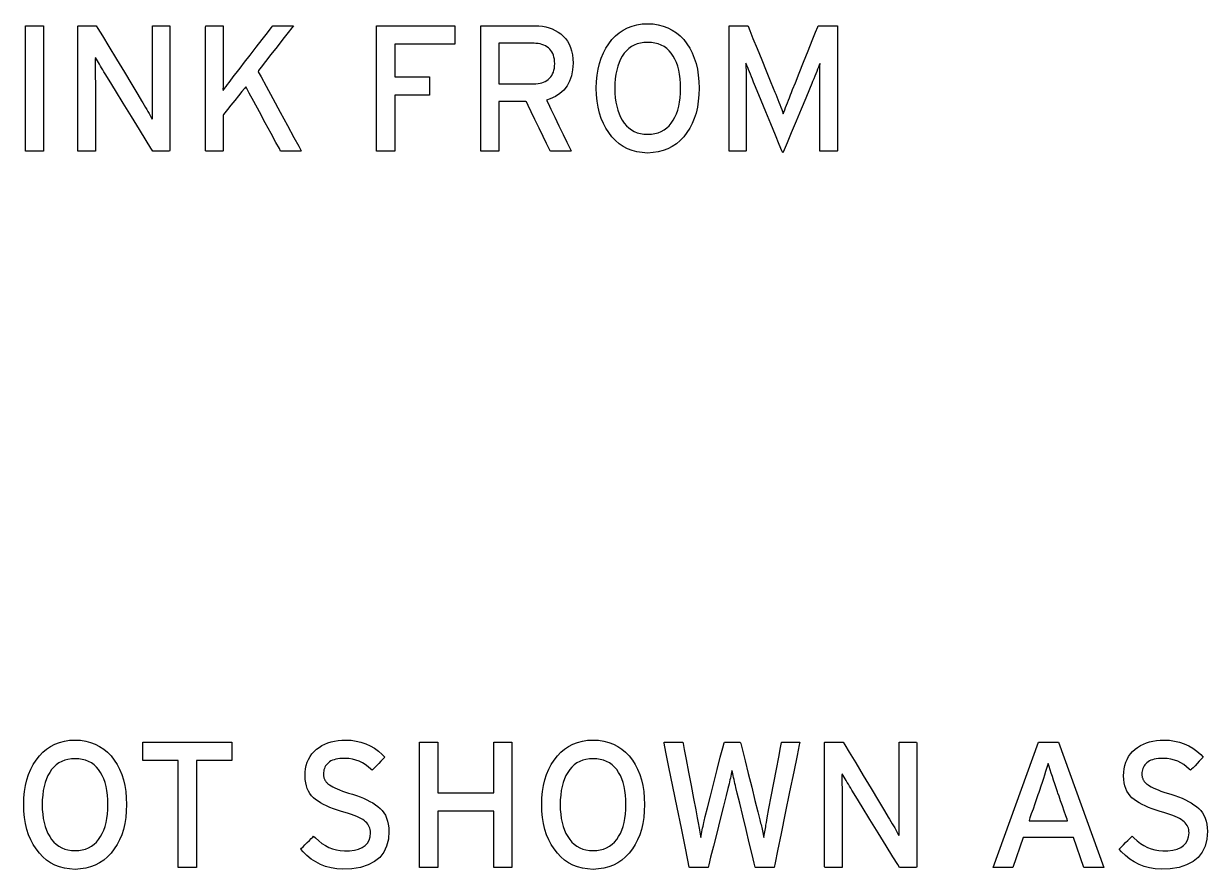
# Model space of a CAD drawing. Extents: x 1 to 47.7, y 0.2 to 33.5.
# Drawn here: x 13.111 to 15.589, y 18.699 to 20.469 of the extents above; entities that cross this region are included whole.
import ezdxf

# ---------------------------------------------------------------- set-up
doc = ezdxf.new("R2010")
doc.units = 0
doc.header["$MEASUREMENT"] = 0
doc.layers.add('6_0____DWG', color=7, linetype='CONTINUOUS')

msp = doc.modelspace()

# ---------------------------------------------------------------- linework, layer by layer
at = {"layer": '6_0____DWG'}
for points in [[(13.1141, 20.2027), (13.1141, 20.4651), (13.1522, 20.4651), (13.1522, 20.2027), (13.1141, 20.2027)], [(13.8877, 20.4267), (13.8877, 20.3578), (13.9607, 20.3578), (13.9607, 20.3194), (13.8877, 20.3194), (13.8877, 20.2027), (13.8497, 20.2027), (13.8497, 20.4651), (14.0134, 20.4651), (14.0134, 20.4267), (13.8877, 20.4267)], [(13.4722, 18.9267), (13.4722, 18.7027), (13.4341, 18.7027), (13.4341, 18.9267), (13.36, 18.9267), (13.36, 18.9651), (13.5464, 18.9651), (13.5464, 18.9267), (13.4722, 18.9267)], [(14.0948, 18.7027), (14.0948, 18.8205), (13.9778, 18.8205), (13.9778, 18.7027), (13.9397, 18.7027), (13.9397, 18.9651), (13.9778, 18.9651), (13.9778, 18.8589), (14.0948, 18.8589), (14.0948, 18.9651), (14.1329, 18.9651), (14.1329, 18.7027), (14.0948, 18.7027)], [(15.3305, 18.7027), (15.3086, 18.765), (15.2035, 18.765), (15.1817, 18.7027), (15.1408, 18.7027), (15.2353, 18.9651), (15.2771, 18.9651), (15.3727, 18.7027), (15.3305, 18.7027)]]:
    msp.add_lwpolyline(points, dxfattribs=at)
for points in [[(13.3807, 20.2027), (13.377, 20.2087), (13.3671, 20.2248), (13.3529, 20.2478), (13.3362, 20.2749), (13.3189, 20.3031), (13.3027, 20.3294), (13.2896, 20.3507), (13.2813, 20.3642), (13.2787, 20.3685), (13.2762, 20.3726), (13.2738, 20.3766), (13.2715, 20.3805), (13.2693, 20.3843), (13.2671, 20.3879), (13.2651, 20.3915), (13.2631, 20.3949), (13.2612, 20.3982), (13.2604, 20.396), (13.2604, 20.3897), (13.2604, 20.3832), (13.2604, 20.3765), (13.2605, 20.3696), (13.2605, 20.3625), (13.2606, 20.3551), (13.2607, 20.3476), (13.2607, 20.3399), (13.2607, 20.3351), (13.2607, 20.3229), (13.2607, 20.3045), (13.2607, 20.2824), (13.2607, 20.2591), (13.2607, 20.237), (13.2607, 20.2186), (13.2607, 20.2064), (13.2607, 20.2027), (13.259, 20.2027), (13.2551, 20.2027), (13.2498, 20.2027), (13.2436, 20.2027), (13.2373, 20.2027), (13.2315, 20.2027), (13.227, 20.2027), (13.2243, 20.2027), (13.2238, 20.2046), (13.2238, 20.2216), (13.2238, 20.2525), (13.2238, 20.2926), (13.2238, 20.3372), (13.2238, 20.3814), (13.2238, 20.4204), (13.2238, 20.4497), (13.2238, 20.4643), (13.2245, 20.4651), (13.2277, 20.4651), (13.2327, 20.4651), (13.2389, 20.4651), (13.2456, 20.4651), (13.252, 20.4651), (13.2574, 20.4651), (13.2612, 20.4651), (13.2626, 20.4651), (13.2661, 20.4593), (13.2755, 20.4437), (13.2891, 20.4213), (13.305, 20.3949), (13.3215, 20.3675), (13.337, 20.3419), (13.3495, 20.3211), (13.3574, 20.308), (13.3601, 20.3036), (13.3629, 20.2987), (13.3656, 20.294), (13.3682, 20.2894), (13.3707, 20.2851), (13.3731, 20.2809), (13.3754, 20.2769), (13.3775, 20.273), (13.3795, 20.2693), (13.3803, 20.2714), (13.3802, 20.2779), (13.3802, 20.2846), (13.3801, 20.2915), (13.3801, 20.2985), (13.38, 20.3058), (13.38, 20.3132), (13.38, 20.3208), (13.38, 20.3286), (13.38, 20.3334), (13.38, 20.3455), (13.38, 20.3638), (13.38, 20.3858), (13.38, 20.409), (13.38, 20.431), (13.38, 20.4493), (13.38, 20.4615), (13.38, 20.4651), (13.3817, 20.4651), (13.3856, 20.4651), (13.3909, 20.4651), (13.3971, 20.4651), (13.4034, 20.4651), (13.4092, 20.4651), (13.4138, 20.4651), (13.4165, 20.4651), (13.4169, 20.4633), (13.4169, 20.4463), (13.4169, 20.4154), (13.4169, 20.3752), (13.4169, 20.3307), (13.4169, 20.2865), (13.4169, 20.2474), (13.4169, 20.2182), (13.4169, 20.2036), (13.4162, 20.2027), (13.4133, 20.2027), (13.4086, 20.2027), (13.4028, 20.2027), (13.3966, 20.2027), (13.3906, 20.2027), (13.3855, 20.2027), (13.382, 20.2027)], [(13.6487, 20.2027), (13.646, 20.2077), (13.6389, 20.2207), (13.6287, 20.2396), (13.6166, 20.2617), (13.6041, 20.2848), (13.5925, 20.3062), (13.583, 20.3237), (13.577, 20.3347), (13.5755, 20.3371), (13.5728, 20.3338), (13.5676, 20.3272), (13.5605, 20.3185), (13.5526, 20.3086), (13.5446, 20.2986), (13.5374, 20.2896), (13.5318, 20.2827), (13.5287, 20.2789), (13.5284, 20.2776), (13.5284, 20.272), (13.5284, 20.2626), (13.5284, 20.2508), (13.5284, 20.2378), (13.5284, 20.2252), (13.5284, 20.2142), (13.5284, 20.2063), (13.5284, 20.2028), (13.5274, 20.2027), (13.5241, 20.2027), (13.5191, 20.2027), (13.5131, 20.2027), (13.5068, 20.2027), (13.5008, 20.2027), (13.4958, 20.2027), (13.4925, 20.2027), (13.4915, 20.203), (13.4915, 20.2151), (13.4915, 20.2425), (13.4915, 20.2805), (13.4915, 20.3243), (13.4915, 20.369), (13.4915, 20.4101), (13.4915, 20.4426), (13.4915, 20.4619), (13.4918, 20.4651), (13.4941, 20.4651), (13.4985, 20.4651), (13.5042, 20.4651), (13.5104, 20.4651), (13.5166, 20.4651), (13.5222, 20.4651), (13.5263, 20.4651), (13.5283, 20.4651), (13.5284, 20.4634), (13.5284, 20.4561), (13.5284, 20.4444), (13.5284, 20.43), (13.5284, 20.4146), (13.5284, 20.3998), (13.5284, 20.3872), (13.5284, 20.3785), (13.5284, 20.3752), (13.5284, 20.3696), (13.5284, 20.3641), (13.5284, 20.3586), (13.5283, 20.3533), (13.5282, 20.3479), (13.5281, 20.3427), (13.528, 20.3374), (13.5278, 20.3323), (13.5285, 20.3297), (13.5313, 20.3336), (13.5343, 20.3377), (13.5374, 20.342), (13.5407, 20.3464), (13.5441, 20.351), (13.5477, 20.3558), (13.5515, 20.3607), (13.5554, 20.3658), (13.5581, 20.3692), (13.5636, 20.3764), (13.5729, 20.3884), (13.5847, 20.4036), (13.5975, 20.4202), (13.6101, 20.4364), (13.621, 20.4504), (13.6288, 20.4606), (13.6323, 20.4651), (13.6336, 20.4651), (13.6374, 20.4651), (13.6433, 20.4651), (13.6503, 20.4651), (13.6577, 20.4651), (13.6648, 20.4651), (13.6706, 20.4651), (13.6745, 20.4651), (13.6756, 20.4651), (13.6722, 20.4607), (13.6644, 20.4507), (13.6536, 20.4369), (13.6412, 20.421), (13.6284, 20.4048), (13.6168, 20.3899), (13.6076, 20.3781), (13.6021, 20.3711), (13.6018, 20.3687), (13.6077, 20.3579), (13.6184, 20.3382), (13.6323, 20.3126), (13.6477, 20.2843), (13.663, 20.2561), (13.6765, 20.2312), (13.6866, 20.2126), (13.6917, 20.2033), (13.6912, 20.2027), (13.6876, 20.2027), (13.682, 20.2027), (13.6751, 20.2027), (13.6677, 20.2027), (13.6606, 20.2027), (13.6545, 20.2027), (13.6503, 20.2027)], [(14.2611, 20.3867), (14.2601, 20.3728), (14.2577, 20.3602), (14.2538, 20.3489), (14.2485, 20.3389), (14.2418, 20.3303), (14.2336, 20.323), (14.224, 20.317), (14.2129, 20.3123), (14.2053, 20.3094), (14.2086, 20.3028), (14.2146, 20.2903), (14.2226, 20.2739), (14.2314, 20.2555), (14.2403, 20.2373), (14.2481, 20.2211), (14.2539, 20.209), (14.2568, 20.2031), (14.2561, 20.2027), (14.2524, 20.2027), (14.2466, 20.2027), (14.2395, 20.2027), (14.2319, 20.2027), (14.2246, 20.2027), (14.2185, 20.2027), (14.2144, 20.2027), (14.213, 20.2028), (14.2108, 20.2073), (14.2056, 20.2181), (14.1983, 20.2331), (14.1898, 20.2506), (14.1812, 20.2685), (14.1732, 20.2848), (14.1669, 20.2978), (14.1632, 20.3054), (14.1622, 20.3066), (14.1583, 20.3066), (14.1514, 20.3066), (14.1424, 20.3066), (14.1326, 20.3066), (14.1229, 20.3066), (14.1144, 20.3066), (14.1082, 20.3066), (14.1053, 20.3066), (14.1052, 20.304), (14.1052, 20.2947), (14.1052, 20.2806), (14.1052, 20.2636), (14.1052, 20.2457), (14.1052, 20.2287), (14.1052, 20.2146), (14.1052, 20.2054), (14.1052, 20.2027), (14.1033, 20.2027), (14.0993, 20.2027), (14.0938, 20.2027), (14.0875, 20.2027), (14.081, 20.2027), (14.0752, 20.2027), (14.0707, 20.2027), (14.0682, 20.2027), (14.0679, 20.2058), (14.0679, 20.2249), (14.0679, 20.2577), (14.0679, 20.2991), (14.0679, 20.3443), (14.0679, 20.3884), (14.0679, 20.4264), (14.0679, 20.4536), (14.0679, 20.465), (14.0714, 20.4651), (14.0818, 20.4651), (14.0973, 20.4651), (14.1157, 20.4651), (14.135, 20.4651), (14.153, 20.4651), (14.1678, 20.4651), (14.1771, 20.4651), (14.1815, 20.4651), (14.1893, 20.4647), (14.1968, 20.4638), (14.2039, 20.4625), (14.2108, 20.4606), (14.2173, 20.4582), (14.2236, 20.4553), (14.2295, 20.4519), (14.2352, 20.448), (14.2405, 20.4435), (14.2452, 20.4384), (14.2494, 20.4328), (14.2529, 20.4265), (14.2557, 20.4197), (14.258, 20.4123), (14.2596, 20.4044), (14.2607, 20.3958)], [(14.5249, 20.334), (14.5244, 20.3201), (14.5232, 20.3068), (14.5212, 20.2942), (14.5184, 20.2822), (14.5148, 20.2709), (14.5105, 20.2603), (14.5053, 20.2504), (14.4994, 20.2412), (14.4927, 20.2325), (14.4853, 20.2248), (14.4773, 20.218), (14.4688, 20.2122), (14.4596, 20.2075), (14.4499, 20.2037), (14.4395, 20.201), (14.4286, 20.1993), (14.4171, 20.1985), (14.4057, 20.1993), (14.3948, 20.201), (14.3846, 20.2037), (14.375, 20.2075), (14.3659, 20.2122), (14.3575, 20.218), (14.3497, 20.2248), (14.3424, 20.2325), (14.3357, 20.2412), (14.3297, 20.2504), (14.3244, 20.2603), (14.32, 20.2709), (14.3163, 20.2822), (14.3135, 20.2942), (14.3114, 20.3068), (14.3101, 20.3201), (14.3096, 20.334), (14.3101, 20.348), (14.3114, 20.3613), (14.3135, 20.374), (14.3163, 20.386), (14.32, 20.3973), (14.3244, 20.408), (14.3297, 20.418), (14.3357, 20.4274), (14.3424, 20.436), (14.3497, 20.4437), (14.3575, 20.4503), (14.3659, 20.456), (14.375, 20.4607), (14.3846, 20.4643), (14.3948, 20.467), (14.4057, 20.4687), (14.4171, 20.4693), (14.4286, 20.4687), (14.4395, 20.467), (14.4499, 20.4643), (14.4596, 20.4607), (14.4688, 20.456), (14.4773, 20.4503), (14.4853, 20.4437), (14.4927, 20.436), (14.4994, 20.4274), (14.5053, 20.418), (14.5105, 20.408), (14.5148, 20.3973), (14.5184, 20.386), (14.5212, 20.374), (14.5232, 20.3613), (14.5244, 20.348)], [(14.7774, 20.2026), (14.7774, 20.2076), (14.7774, 20.221), (14.7774, 20.2402), (14.7774, 20.2629), (14.7774, 20.2865), (14.7774, 20.3086), (14.7774, 20.3267), (14.7774, 20.3384), (14.7774, 20.3429), (14.7774, 20.3494), (14.7775, 20.3554), (14.7775, 20.3612), (14.7776, 20.3667), (14.7777, 20.3719), (14.7778, 20.3767), (14.7779, 20.3812), (14.7781, 20.3854), (14.7776, 20.3861), (14.7762, 20.3824), (14.7746, 20.3784), (14.7729, 20.3741), (14.7711, 20.3695), (14.7692, 20.3646), (14.7671, 20.3595), (14.765, 20.354), (14.7626, 20.3483), (14.7608, 20.3438), (14.756, 20.3323), (14.7482, 20.3136), (14.7385, 20.2905), (14.728, 20.2654), (14.7179, 20.2411), (14.7091, 20.2201), (14.7028, 20.205), (14.7001, 20.1986), (14.6983, 20.2028), (14.6928, 20.2161), (14.6846, 20.236), (14.6748, 20.2598), (14.6644, 20.285), (14.6545, 20.3088), (14.6463, 20.3287), (14.6408, 20.342), (14.6388, 20.3469), (14.6365, 20.3528), (14.6343, 20.3583), (14.6322, 20.3635), (14.6302, 20.3685), (14.6284, 20.3731), (14.6267, 20.3775), (14.6251, 20.3815), (14.6236, 20.3853), (14.6227, 20.3863), (14.6229, 20.3822), (14.623, 20.3777), (14.6231, 20.373), (14.6232, 20.3679), (14.6233, 20.3625), (14.6234, 20.3568), (14.6234, 20.3507), (14.6234, 20.3444), (14.6234, 20.3399), (14.6234, 20.3299), (14.6234, 20.313), (14.6234, 20.2916), (14.6234, 20.2681), (14.6234, 20.245), (14.6234, 20.2248), (14.6234, 20.21), (14.6234, 20.2029), (14.6226, 20.2026), (14.6196, 20.2026), (14.6149, 20.2026), (14.6092, 20.2026), (14.6031, 20.2026), (14.5973, 20.2026), (14.5923, 20.2026), (14.5889, 20.2026), (14.5876, 20.2026), (14.5876, 20.2121), (14.5876, 20.2373), (14.5876, 20.2737), (14.5876, 20.3165), (14.5876, 20.3611), (14.5876, 20.4029), (14.5876, 20.4372), (14.5876, 20.4593), (14.5877, 20.4651), (14.5897, 20.4651), (14.5939, 20.4651), (14.5996, 20.4651), (14.6061, 20.4651), (14.6128, 20.4651), (14.6189, 20.4651), (14.6237, 20.4651), (14.6265, 20.4651), (14.6273, 20.4641), (14.631, 20.455), (14.6377, 20.4386), (14.6463, 20.4174), (14.6559, 20.3939), (14.6654, 20.3705), (14.6739, 20.3497), (14.6803, 20.334), (14.6836, 20.3259), (14.6854, 20.3215), (14.6878, 20.3158), (14.69, 20.3103), (14.6921, 20.305), (14.6941, 20.2998), (14.696, 20.2948), (14.6978, 20.2899), (14.6994, 20.2853), (14.701, 20.2807), (14.7025, 20.2842), (14.7042, 20.2888), (14.7059, 20.2935), (14.7078, 20.2985), (14.7097, 20.3036), (14.7118, 20.309), (14.714, 20.3144), (14.7163, 20.3201), (14.7184, 20.3254), (14.7208, 20.3315), (14.7265, 20.3457), (14.7344, 20.3656), (14.7436, 20.3886), (14.7531, 20.4123), (14.7619, 20.4343), (14.7689, 20.4519), (14.7733, 20.4628), (14.7744, 20.4651), (14.7767, 20.4651), (14.7813, 20.4651), (14.7873, 20.4651), (14.7941, 20.4651), (14.8009, 20.4651), (14.8071, 20.4651), (14.8118, 20.4651), (14.8145, 20.4651), (14.8148, 20.4621), (14.8148, 20.4433), (14.8148, 20.4113), (14.8148, 20.3708), (14.8148, 20.3264), (14.8148, 20.2828), (14.8148, 20.2446), (14.8148, 20.2165), (14.8148, 20.2031), (14.814, 20.2026), (14.8108, 20.2026), (14.8059, 20.2026), (14.8, 20.2026), (14.7936, 20.2026), (14.7875, 20.2026), (14.7824, 20.2026), (14.7788, 20.2026)], [(14.2226, 20.3856), (14.2224, 20.3904), (14.2218, 20.395), (14.221, 20.3993), (14.2198, 20.4032), (14.2183, 20.4069), (14.2166, 20.4102), (14.2145, 20.4133), (14.2121, 20.4161), (14.2093, 20.4186), (14.2063, 20.4209), (14.2031, 20.4228), (14.1996, 20.4245), (14.1959, 20.4259), (14.192, 20.4269), (14.1878, 20.4276), (14.1833, 20.4281), (14.1793, 20.4282), (14.1756, 20.4282), (14.1674, 20.4282), (14.1561, 20.4282), (14.1432, 20.4282), (14.1302, 20.4282), (14.1186, 20.4282), (14.1099, 20.4282), (14.1055, 20.4282), (14.1052, 20.4264), (14.1052, 20.4191), (14.1052, 20.4075), (14.1052, 20.3933), (14.1052, 20.3784), (14.1052, 20.3642), (14.1052, 20.3526), (14.1052, 20.3453), (14.1055, 20.3435), (14.1099, 20.3435), (14.1186, 20.3435), (14.1302, 20.3435), (14.1432, 20.3435), (14.1561, 20.3435), (14.1674, 20.3435), (14.1756, 20.3435), (14.1793, 20.3435), (14.1833, 20.3436), (14.1876, 20.344), (14.1918, 20.3447), (14.1957, 20.3457), (14.1993, 20.347), (14.2028, 20.3486), (14.206, 20.3505), (14.209, 20.3526), (14.2117, 20.3551), (14.2142, 20.3578), (14.2164, 20.3608), (14.2182, 20.3642), (14.2197, 20.3678), (14.2209, 20.3718), (14.2218, 20.3761), (14.2224, 20.3807)], [(14.4861, 20.334), (14.4859, 20.3443), (14.4852, 20.3541), (14.484, 20.3634), (14.4823, 20.3721), (14.4801, 20.3803), (14.4775, 20.3879), (14.4743, 20.395), (14.4707, 20.4016), (14.4666, 20.4075), (14.462, 20.4128), (14.457, 20.4173), (14.4515, 20.4212), (14.4455, 20.4243), (14.4391, 20.4268), (14.4322, 20.4286), (14.4249, 20.4298), (14.4171, 20.4302), (14.4095, 20.4298), (14.4023, 20.4286), (14.3955, 20.4268), (14.3892, 20.4243), (14.3833, 20.4212), (14.3779, 20.4173), (14.3728, 20.4128), (14.3683, 20.4075), (14.3641, 20.4016), (14.3604, 20.395), (14.3572, 20.3879), (14.3545, 20.3803), (14.3523, 20.3721), (14.3506, 20.3634), (14.3494, 20.3541), (14.3486, 20.3443), (14.3484, 20.334), (14.3486, 20.3238), (14.3494, 20.3142), (14.3506, 20.305), (14.3523, 20.2964), (14.3545, 20.2883), (14.3572, 20.2808), (14.3604, 20.2737), (14.3641, 20.2672), (14.3683, 20.2611), (14.3728, 20.2556), (14.3779, 20.2509), (14.3833, 20.2468), (14.3892, 20.2435), (14.3955, 20.241), (14.4023, 20.2392), (14.4095, 20.2381), (14.4171, 20.2377), (14.4249, 20.2381), (14.4322, 20.2392), (14.4391, 20.241), (14.4455, 20.2435), (14.4515, 20.2468), (14.457, 20.2509), (14.462, 20.2556), (14.4666, 20.2611), (14.4707, 20.2672), (14.4743, 20.2737), (14.4775, 20.2808), (14.4801, 20.2883), (14.4823, 20.2964), (14.484, 20.305), (14.4852, 20.3142), (14.4859, 20.3238)], [(13.3259, 18.834), (13.3254, 18.8201), (13.3242, 18.8068), (13.3222, 18.7942), (13.3194, 18.7822), (13.3158, 18.7709), (13.3114, 18.7603), (13.3063, 18.7504), (13.3004, 18.7412), (13.2937, 18.7325), (13.2863, 18.7248), (13.2783, 18.718), (13.2697, 18.7122), (13.2606, 18.7075), (13.2508, 18.7037), (13.2405, 18.701), (13.2296, 18.6993), (13.2181, 18.6985), (13.2066, 18.6993), (13.1958, 18.701), (13.1856, 18.7037), (13.176, 18.7075), (13.1669, 18.7122), (13.1585, 18.718), (13.1507, 18.7248), (13.1434, 18.7325), (13.1367, 18.7412), (13.1307, 18.7504), (13.1254, 18.7603), (13.121, 18.7709), (13.1173, 18.7822), (13.1144, 18.7942), (13.1124, 18.8068), (13.1111, 18.8201), (13.1106, 18.834), (13.1111, 18.848), (13.1124, 18.8613), (13.1144, 18.874), (13.1173, 18.886), (13.121, 18.8973), (13.1254, 18.908), (13.1307, 18.918), (13.1367, 18.9274), (13.1434, 18.936), (13.1507, 18.9437), (13.1585, 18.9503), (13.1669, 18.956), (13.176, 18.9607), (13.1856, 18.9643), (13.1958, 18.967), (13.2066, 18.9687), (13.2181, 18.9693), (13.2296, 18.9687), (13.2405, 18.967), (13.2508, 18.9643), (13.2606, 18.9607), (13.2697, 18.956), (13.2783, 18.9503), (13.2863, 18.9437), (13.2937, 18.936), (13.3004, 18.9274), (13.3063, 18.918), (13.3114, 18.908), (13.3158, 18.8973), (13.3194, 18.886), (13.3222, 18.874), (13.3242, 18.8613), (13.3254, 18.848)], [(13.8752, 18.7781), (13.8742, 18.7615), (13.8706, 18.7469), (13.8646, 18.7342), (13.8562, 18.7234), (13.8452, 18.7146), (13.8319, 18.7077), (13.816, 18.7027), (13.7977, 18.6996), (13.7786, 18.6986), (13.7661, 18.6996), (13.7542, 18.7016), (13.7429, 18.7047), (13.7322, 18.7088), (13.7221, 18.7139), (13.7126, 18.72), (13.7037, 18.7272), (13.6955, 18.7353), (13.6908, 18.7411), (13.6924, 18.7427), (13.6955, 18.7458), (13.6996, 18.7499), (13.7042, 18.7544), (13.7088, 18.759), (13.7129, 18.7631), (13.716, 18.7662), (13.7178, 18.768), (13.7216, 18.7643), (13.7283, 18.7581), (13.7352, 18.7528), (13.7423, 18.7482), (13.7498, 18.7444), (13.7574, 18.7414), (13.7654, 18.7391), (13.7736, 18.7377), (13.7821, 18.737), (13.7928, 18.7373), (13.8031, 18.7385), (13.812, 18.7407), (13.8195, 18.744), (13.8257, 18.7482), (13.8305, 18.7534), (13.834, 18.7595), (13.8361, 18.7667), (13.8368, 18.7749), (13.8367, 18.7785), (13.8362, 18.7817), (13.8354, 18.7847), (13.8343, 18.7877), (13.8329, 18.7905), (13.8311, 18.7931), (13.8291, 18.7957), (13.8267, 18.7981), (13.824, 18.8003), (13.8207, 18.8026), (13.8169, 18.8048), (13.8126, 18.807), (13.8079, 18.8091), (13.8026, 18.8113), (13.7969, 18.8134), (13.7907, 18.8155), (13.784, 18.8175), (13.7763, 18.8197), (13.7677, 18.8224), (13.7596, 18.8252), (13.752, 18.8281), (13.7449, 18.8312), (13.7384, 18.8344), (13.7324, 18.8377), (13.7269, 18.8412), (13.7219, 18.8448), (13.7174, 18.8485), (13.7134, 18.8526), (13.71, 18.8571), (13.707, 18.8621), (13.7045, 18.8675), (13.7026, 18.8735), (13.7012, 18.8799), (13.7003, 18.8867), (13.6999, 18.894), (13.7001, 18.9017), (13.7009, 18.9091), (13.7023, 18.916), (13.7044, 18.9226), (13.7071, 18.9288), (13.7104, 18.9347), (13.7143, 18.9401), (13.7188, 18.9452), (13.724, 18.9499), (13.7294, 18.9539), (13.7351, 18.9575), (13.7412, 18.9606), (13.7476, 18.9633), (13.7543, 18.9654), (13.7614, 18.9671), (13.7688, 18.9683), (13.7765, 18.9691), (13.7848, 18.9693), (13.796, 18.9687), (13.8067, 18.9672), (13.8169, 18.9648), (13.8268, 18.9615), (13.8361, 18.9573), (13.845, 18.9521), (13.8535, 18.9461), (13.8615, 18.9392), (13.8668, 18.9336), (13.8653, 18.9321), (13.8624, 18.9291), (13.8584, 18.925), (13.854, 18.9203), (13.8494, 18.9156), (13.8453, 18.9113), (13.8421, 18.908), (13.8402, 18.9061), (13.8374, 18.9084), (13.8319, 18.9135), (13.826, 18.9179), (13.8198, 18.9217), (13.8132, 18.9248), (13.8063, 18.9273), (13.799, 18.9292), (13.7914, 18.9303), (13.7834, 18.9309), (13.7774, 18.9308), (13.7727, 18.9305), (13.7683, 18.9299), (13.7643, 18.9291), (13.7606, 18.9281), (13.7571, 18.9269), (13.754, 18.9254), (13.7512, 18.9237), (13.7487, 18.9218), (13.7465, 18.9197), (13.7446, 18.9174), (13.7429, 18.915), (13.7415, 18.9125), (13.7403, 18.9098), (13.7394, 18.9071), (13.7388, 18.9042), (13.7384, 18.9012), (13.7383, 18.8982), (13.7383, 18.8967), (13.7384, 18.8952), (13.7386, 18.8938), (13.7388, 18.8924), (13.7391, 18.8911), (13.7394, 18.8898), (13.7398, 18.8886), (13.7403, 18.8874), (13.7409, 18.8862), (13.7415, 18.885), (13.7423, 18.8837), (13.7431, 18.8825), (13.7441, 18.8813), (13.7451, 18.8802), (13.7463, 18.879), (13.7476, 18.8778), (13.749, 18.8767), (13.751, 18.8752), (13.7542, 18.8731), (13.758, 18.871), (13.7622, 18.8689), (13.7669, 18.8668), (13.7722, 18.8647), (13.778, 18.8625), (13.7843, 18.8604), (13.7911, 18.8582), (13.7991, 18.8558), (13.8072, 18.8531), (13.815, 18.8503), (13.8223, 18.8473), (13.8292, 18.8442), (13.8357, 18.8409), (13.8417, 18.8375), (13.8473, 18.8339), (13.8525, 18.8302), (13.8572, 18.8262), (13.8613, 18.8218), (13.8649, 18.8169), (13.868, 18.8116), (13.8705, 18.8058), (13.8725, 18.7995), (13.874, 18.7928), (13.8749, 18.7857)], [(14.4106, 18.834), (14.4101, 18.8201), (14.4089, 18.8068), (14.4069, 18.7942), (14.4041, 18.7822), (14.4005, 18.7709), (14.3962, 18.7603), (14.391, 18.7504), (14.3851, 18.7412), (14.3784, 18.7325), (14.371, 18.7248), (14.363, 18.718), (14.3545, 18.7122), (14.3453, 18.7075), (14.3356, 18.7037), (14.3252, 18.701), (14.3143, 18.6993), (14.3028, 18.6985), (14.2914, 18.6993), (14.2805, 18.701), (14.2703, 18.7037), (14.2607, 18.7075), (14.2516, 18.7122), (14.2432, 18.718), (14.2354, 18.7248), (14.2282, 18.7325), (14.2214, 18.7412), (14.2154, 18.7504), (14.2101, 18.7603), (14.2057, 18.7709), (14.202, 18.7822), (14.1992, 18.7942), (14.1971, 18.8068), (14.1958, 18.8201), (14.1953, 18.834), (14.1958, 18.848), (14.1971, 18.8613), (14.1992, 18.874), (14.202, 18.886), (14.2057, 18.8973), (14.2101, 18.908), (14.2154, 18.918), (14.2214, 18.9274), (14.2282, 18.936), (14.2354, 18.9437), (14.2432, 18.9503), (14.2516, 18.956), (14.2607, 18.9607), (14.2703, 18.9643), (14.2805, 18.967), (14.2914, 18.9687), (14.3028, 18.9693), (14.3143, 18.9687), (14.3252, 18.967), (14.3356, 18.9643), (14.3453, 18.9607), (14.3545, 18.956), (14.363, 18.9503), (14.371, 18.9437), (14.3784, 18.936), (14.3851, 18.9274), (14.391, 18.918), (14.3962, 18.908), (14.4005, 18.8973), (14.4041, 18.886), (14.4069, 18.874), (14.4089, 18.8613), (14.4101, 18.848)], [(14.682, 18.7027), (14.6806, 18.7027), (14.6768, 18.7027), (14.6713, 18.7027), (14.6648, 18.7027), (14.658, 18.7027), (14.6517, 18.7027), (14.6465, 18.7027), (14.6432, 18.7027), (14.6422, 18.703), (14.6401, 18.7115), (14.6358, 18.7295), (14.6299, 18.7541), (14.6231, 18.7822), (14.6162, 18.8108), (14.6099, 18.8371), (14.6049, 18.8578), (14.6019, 18.8702), (14.601, 18.8741), (14.6, 18.8784), (14.599, 18.8827), (14.5981, 18.8868), (14.5972, 18.8908), (14.5964, 18.8947), (14.5956, 18.8985), (14.5949, 18.9022), (14.5942, 18.9058), (14.5935, 18.9048), (14.5927, 18.9012), (14.5919, 18.8975), (14.5911, 18.8937), (14.5903, 18.8897), (14.5894, 18.8857), (14.5885, 18.8816), (14.5875, 18.8773), (14.5866, 18.873), (14.5853, 18.8679), (14.5816, 18.8531), (14.5759, 18.8306), (14.569, 18.8034), (14.5617, 18.7746), (14.5548, 18.7472), (14.5489, 18.724), (14.545, 18.7082), (14.5436, 18.7027), (14.542, 18.7027), (14.5382, 18.7027), (14.5327, 18.7027), (14.5263, 18.7027), (14.5197, 18.7027), (14.5135, 18.7027), (14.5085, 18.7027), (14.5053, 18.7027), (14.5044, 18.7034), (14.5016, 18.7174), (14.4957, 18.746), (14.4879, 18.7844), (14.479, 18.8281), (14.47, 18.8723), (14.4618, 18.9126), (14.4554, 18.9441), (14.4516, 18.9624), (14.4514, 18.9651), (14.4541, 18.9651), (14.4588, 18.9651), (14.4648, 18.9651), (14.4715, 18.9651), (14.4781, 18.9651), (14.484, 18.9651), (14.4884, 18.9651), (14.4907, 18.9651), (14.4914, 18.9623), (14.4939, 18.9492), (14.4978, 18.9282), (14.5028, 18.9021), (14.5081, 18.874), (14.5133, 18.8468), (14.5178, 18.8233), (14.521, 18.8065), (14.5223, 18.7994), (14.523, 18.7959), (14.5237, 18.7921), (14.5244, 18.7883), (14.5251, 18.7844), (14.5258, 18.7805), (14.5264, 18.7765), (14.527, 18.7725), (14.5277, 18.7685), (14.5283, 18.7653), (14.5291, 18.7693), (14.5299, 18.7732), (14.5307, 18.7771), (14.5315, 18.781), (14.5323, 18.7849), (14.5331, 18.7888), (14.5339, 18.7926), (14.5348, 18.7964), (14.5355, 18.7996), (14.5379, 18.809), (14.5426, 18.8275), (14.5488, 18.852), (14.5558, 18.8798), (14.5629, 18.9078), (14.5693, 18.9331), (14.5743, 18.9527), (14.5771, 18.9637), (14.5778, 18.9651), (14.5801, 18.9651), (14.5842, 18.9651), (14.5894, 18.9651), (14.595, 18.9651), (14.6007, 18.9651), (14.6056, 18.9651), (14.6093, 18.9651), (14.611, 18.9651), (14.612, 18.9618), (14.6155, 18.9479), (14.621, 18.926), (14.6277, 18.8991), (14.635, 18.8703), (14.6419, 18.8425), (14.6479, 18.8187), (14.6521, 18.802), (14.6538, 18.7953), (14.6545, 18.7923), (14.6553, 18.7891), (14.6561, 18.7858), (14.6568, 18.7824), (14.6575, 18.779), (14.6583, 18.7754), (14.659, 18.7718), (14.6596, 18.7681), (14.6603, 18.7655), (14.6611, 18.7695), (14.6618, 18.7734), (14.6625, 18.7771), (14.6631, 18.7807), (14.6637, 18.7842), (14.6643, 18.7875), (14.6648, 18.7907), (14.6652, 18.7938), (14.6657, 18.7965), (14.6676, 18.8067), (14.6712, 18.8259), (14.676, 18.8512), (14.6813, 18.8796), (14.6867, 18.9081), (14.6915, 18.9336), (14.6951, 18.9533), (14.6972, 18.964), (14.6979, 18.9651), (14.7006, 18.9651), (14.7053, 18.9651), (14.7112, 18.9651), (14.7177, 18.9651), (14.7241, 18.9651), (14.7296, 18.9651), (14.7337, 18.9651), (14.7356, 18.9651), (14.7344, 18.9592), (14.7299, 18.9369), (14.7229, 18.9026), (14.7143, 18.8609), (14.7052, 18.8163), (14.6965, 18.7736), (14.6891, 18.7373), (14.6839, 18.7122)], [(14.9444, 18.7027), (14.9407, 18.7087), (14.9308, 18.7248), (14.9166, 18.7478), (14.8999, 18.7749), (14.8826, 18.8031), (14.8664, 18.8294), (14.8533, 18.8507), (14.845, 18.8642), (14.8423, 18.8685), (14.8399, 18.8726), (14.8375, 18.8766), (14.8352, 18.8805), (14.833, 18.8843), (14.8308, 18.8879), (14.8287, 18.8915), (14.8268, 18.8949), (14.8248, 18.8982), (14.8241, 18.896), (14.8241, 18.8897), (14.8241, 18.8832), (14.8241, 18.8765), (14.8242, 18.8696), (14.8242, 18.8625), (14.8243, 18.8551), (14.8243, 18.8476), (14.8244, 18.8399), (14.8244, 18.8351), (14.8244, 18.8229), (14.8244, 18.8045), (14.8244, 18.7824), (14.8244, 18.7591), (14.8244, 18.737), (14.8244, 18.7186), (14.8244, 18.7064), (14.8244, 18.7027), (14.8227, 18.7027), (14.8188, 18.7027), (14.8135, 18.7027), (14.8073, 18.7027), (14.801, 18.7027), (14.7952, 18.7027), (14.7906, 18.7027), (14.7879, 18.7027), (14.7875, 18.7046), (14.7875, 18.7216), (14.7875, 18.7525), (14.7875, 18.7926), (14.7875, 18.8372), (14.7875, 18.8814), (14.7875, 18.9204), (14.7875, 18.9497), (14.7875, 18.9643), (14.7882, 18.9651), (14.7914, 18.9651), (14.7964, 18.9651), (14.8026, 18.9651), (14.8093, 18.9651), (14.8157, 18.9651), (14.8211, 18.9651), (14.8249, 18.9651), (14.8263, 18.9651), (14.8298, 18.9593), (14.8392, 18.9437), (14.8528, 18.9213), (14.8687, 18.8949), (14.8852, 18.8675), (14.9006, 18.8419), (14.9132, 18.8211), (14.9211, 18.808), (14.9238, 18.8036), (14.9266, 18.7987), (14.9293, 18.794), (14.9319, 18.7894), (14.9344, 18.7851), (14.9368, 18.7809), (14.939, 18.7769), (14.9412, 18.773), (14.9432, 18.7693), (14.944, 18.7714), (14.9439, 18.7779), (14.9438, 18.7846), (14.9438, 18.7915), (14.9437, 18.7985), (14.9437, 18.8058), (14.9437, 18.8132), (14.9437, 18.8208), (14.9437, 18.8286), (14.9437, 18.8334), (14.9437, 18.8455), (14.9437, 18.8638), (14.9437, 18.8858), (14.9437, 18.909), (14.9437, 18.931), (14.9437, 18.9493), (14.9437, 18.9615), (14.9437, 18.9651), (14.9454, 18.9651), (14.9493, 18.9651), (14.9546, 18.9651), (14.9608, 18.9651), (14.9671, 18.9651), (14.9729, 18.9651), (14.9774, 18.9651), (14.9802, 18.9651), (14.9806, 18.9633), (14.9806, 18.9463), (14.9806, 18.9154), (14.9806, 18.8752), (14.9806, 18.8307), (14.9806, 18.7865), (14.9806, 18.7474), (14.9806, 18.7182), (14.9806, 18.7036), (14.9799, 18.7027), (14.977, 18.7027), (14.9723, 18.7027), (14.9665, 18.7027), (14.9603, 18.7027), (14.9543, 18.7027), (14.9492, 18.7027), (14.9457, 18.7027)], [(15.5891, 18.7781), (15.588, 18.7615), (15.5845, 18.7469), (15.5785, 18.7342), (15.57, 18.7234), (15.5591, 18.7146), (15.5457, 18.7077), (15.5299, 18.7027), (15.5115, 18.6996), (15.4925, 18.6986), (15.48, 18.6996), (15.4681, 18.7016), (15.4568, 18.7047), (15.4461, 18.7088), (15.436, 18.7139), (15.4265, 18.72), (15.4176, 18.7272), (15.4093, 18.7353), (15.4046, 18.7411), (15.4063, 18.7427), (15.4094, 18.7458), (15.4135, 18.7499), (15.418, 18.7544), (15.4226, 18.759), (15.4267, 18.7631), (15.4299, 18.7662), (15.4316, 18.768), (15.4355, 18.7643), (15.4421, 18.7581), (15.449, 18.7528), (15.4562, 18.7482), (15.4636, 18.7444), (15.4713, 18.7414), (15.4792, 18.7391), (15.4874, 18.7377), (15.4959, 18.737), (15.5067, 18.7373), (15.5169, 18.7385), (15.5258, 18.7407), (15.5334, 18.744), (15.5395, 18.7482), (15.5444, 18.7534), (15.5478, 18.7595), (15.5499, 18.7667), (15.5507, 18.7749), (15.5505, 18.7785), (15.55, 18.7817), (15.5493, 18.7847), (15.5482, 18.7877), (15.5467, 18.7905), (15.545, 18.7931), (15.5429, 18.7957), (15.5405, 18.7981), (15.5378, 18.8003), (15.5345, 18.8026), (15.5307, 18.8048), (15.5265, 18.807), (15.5217, 18.8091), (15.5165, 18.8113), (15.5108, 18.8134), (15.5046, 18.8155), (15.4979, 18.8175), (15.4902, 18.8197), (15.4816, 18.8224), (15.4735, 18.8252), (15.4659, 18.8281), (15.4588, 18.8312), (15.4523, 18.8344), (15.4462, 18.8377), (15.4407, 18.8412), (15.4358, 18.8448), (15.4313, 18.8485), (15.4273, 18.8526), (15.4238, 18.8571), (15.4208, 18.8621), (15.4184, 18.8675), (15.4165, 18.8735), (15.415, 18.8799), (15.4141, 18.8867), (15.4137, 18.894), (15.4139, 18.9017), (15.4147, 18.9091), (15.4162, 18.916), (15.4182, 18.9226), (15.4209, 18.9288), (15.4242, 18.9347), (15.4281, 18.9401), (15.4327, 18.9452), (15.4378, 18.9499), (15.4432, 18.9539), (15.449, 18.9575), (15.4551, 18.9606), (15.4614, 18.9633), (15.4682, 18.9654), (15.4752, 18.9671), (15.4826, 18.9683), (15.4903, 18.9691), (15.4987, 18.9693), (15.5098, 18.9687), (15.5205, 18.9672), (15.5308, 18.9648), (15.5406, 18.9615), (15.55, 18.9573), (15.5589, 18.9521), (15.5673, 18.9461), (15.5753, 18.9392), (15.5807, 18.9336), (15.5792, 18.9321), (15.5763, 18.9291), (15.5723, 18.925), (15.5678, 18.9203), (15.5633, 18.9156), (15.5592, 18.9113), (15.5559, 18.908), (15.5541, 18.9061), (15.5513, 18.9084), (15.5457, 18.9135), (15.5398, 18.9179), (15.5336, 18.9217), (15.527, 18.9248), (15.5201, 18.9273), (15.5128, 18.9292), (15.5052, 18.9303), (15.4973, 18.9309), (15.4912, 18.9308), (15.4866, 18.9305), (15.4822, 18.9299), (15.4781, 18.9291), (15.4744, 18.9281), (15.471, 18.9269), (15.4679, 18.9254), (15.4651, 18.9237), (15.4626, 18.9218), (15.4604, 18.9197), (15.4584, 18.9174), (15.4567, 18.915), (15.4553, 18.9125), (15.4541, 18.9098), (15.4532, 18.9071), (15.4526, 18.9042), (15.4522, 18.9012), (15.4521, 18.8982), (15.4521, 18.8967), (15.4522, 18.8952), (15.4524, 18.8938), (15.4526, 18.8924), (15.4529, 18.8911), (15.4533, 18.8898), (15.4537, 18.8886), (15.4542, 18.8874), (15.4547, 18.8862), (15.4554, 18.885), (15.4561, 18.8837), (15.457, 18.8825), (15.4579, 18.8813), (15.459, 18.8802), (15.4602, 18.879), (15.4614, 18.8778), (15.4628, 18.8767), (15.4649, 18.8752), (15.4681, 18.8731), (15.4718, 18.871), (15.476, 18.8689), (15.4808, 18.8668), (15.4861, 18.8647), (15.4918, 18.8625), (15.4981, 18.8604), (15.5049, 18.8582), (15.5129, 18.8558), (15.5211, 18.8531), (15.5288, 18.8503), (15.5362, 18.8473), (15.5431, 18.8442), (15.5495, 18.8409), (15.5555, 18.8375), (15.5611, 18.8339), (15.5663, 18.8302), (15.571, 18.8262), (15.5752, 18.8218), (15.5788, 18.8169), (15.5819, 18.8116), (15.5844, 18.8058), (15.5864, 18.7995), (15.5878, 18.7928), (15.5887, 18.7857)], [(13.2871, 18.834), (13.2869, 18.8443), (13.2861, 18.8541), (13.2849, 18.8634), (13.2833, 18.8721), (13.2811, 18.8803), (13.2784, 18.8879), (13.2753, 18.895), (13.2717, 18.9016), (13.2676, 18.9075), (13.263, 18.9128), (13.2579, 18.9173), (13.2524, 18.9212), (13.2465, 18.9243), (13.2401, 18.9268), (13.2332, 18.9286), (13.2258, 18.9298), (13.2181, 18.9302), (13.2104, 18.9298), (13.2032, 18.9286), (13.1965, 18.9268), (13.1902, 18.9243), (13.1843, 18.9212), (13.1788, 18.9173), (13.1738, 18.9128), (13.1692, 18.9075), (13.1651, 18.9016), (13.1614, 18.895), (13.1582, 18.8879), (13.1555, 18.8803), (13.1533, 18.8721), (13.1516, 18.8634), (13.1504, 18.8541), (13.1496, 18.8443), (13.1494, 18.834), (13.1496, 18.8238), (13.1504, 18.8142), (13.1516, 18.805), (13.1533, 18.7964), (13.1555, 18.7883), (13.1582, 18.7808), (13.1614, 18.7737), (13.1651, 18.7672), (13.1692, 18.7611), (13.1738, 18.7556), (13.1788, 18.7509), (13.1843, 18.7468), (13.1902, 18.7435), (13.1965, 18.741), (13.2032, 18.7392), (13.2104, 18.7381), (13.2181, 18.7377), (13.2258, 18.7381), (13.2332, 18.7392), (13.2401, 18.741), (13.2465, 18.7435), (13.2524, 18.7468), (13.2579, 18.7509), (13.263, 18.7556), (13.2676, 18.7611), (13.2717, 18.7672), (13.2753, 18.7737), (13.2784, 18.7808), (13.2811, 18.7883), (13.2833, 18.7964), (13.2849, 18.805), (13.2861, 18.8142), (13.2869, 18.8238)], [(14.3718, 18.834), (14.3716, 18.8443), (14.3709, 18.8541), (14.3697, 18.8634), (14.368, 18.8721), (14.3658, 18.8803), (14.3632, 18.8879), (14.36, 18.895), (14.3564, 18.9016), (14.3523, 18.9075), (14.3477, 18.9128), (14.3427, 18.9173), (14.3372, 18.9212), (14.3312, 18.9243), (14.3248, 18.9268), (14.3179, 18.9286), (14.3106, 18.9298), (14.3028, 18.9302), (14.2952, 18.9298), (14.288, 18.9286), (14.2812, 18.9268), (14.2749, 18.9243), (14.269, 18.9212), (14.2636, 18.9173), (14.2585, 18.9128), (14.254, 18.9075), (14.2498, 18.9016), (14.2461, 18.895), (14.2429, 18.8879), (14.2402, 18.8803), (14.238, 18.8721), (14.2363, 18.8634), (14.2351, 18.8541), (14.2343, 18.8443), (14.2341, 18.834), (14.2343, 18.8238), (14.2351, 18.8142), (14.2363, 18.805), (14.238, 18.7964), (14.2402, 18.7883), (14.2429, 18.7808), (14.2461, 18.7737), (14.2498, 18.7672), (14.254, 18.7611), (14.2585, 18.7556), (14.2636, 18.7509), (14.269, 18.7468), (14.2749, 18.7435), (14.2812, 18.741), (14.288, 18.7392), (14.2952, 18.7381), (14.3028, 18.7377), (14.3106, 18.7381), (14.3179, 18.7392), (14.3248, 18.741), (14.3312, 18.7435), (14.3372, 18.7468), (14.3427, 18.7509), (14.3477, 18.7556), (14.3523, 18.7611), (14.3564, 18.7672), (14.36, 18.7737), (14.3632, 18.7808), (14.3658, 18.7883), (14.368, 18.7964), (14.3697, 18.805), (14.3709, 18.8142), (14.3716, 18.8238)], [(15.2754, 18.8606), (15.2725, 18.8692), (15.2697, 18.8775), (15.2671, 18.8854), (15.2646, 18.893), (15.2622, 18.9002), (15.26, 18.9071), (15.2579, 18.9136), (15.256, 18.9198), (15.2543, 18.9162), (15.2524, 18.9099), (15.2504, 18.9031), (15.2481, 18.896), (15.2458, 18.8885), (15.2432, 18.8807), (15.2405, 18.8724), (15.2376, 18.8638), (15.2361, 18.8593), (15.2343, 18.8542), (15.2315, 18.8459), (15.2279, 18.8356), (15.2241, 18.8247), (15.2205, 18.8144), (15.2176, 18.8061), (15.2159, 18.8011), (15.2161, 18.8001), (15.2218, 18.8001), (15.2323, 18.8001), (15.2458, 18.8001), (15.2604, 18.8001), (15.2746, 18.8001), (15.2865, 18.8001), (15.2943, 18.8001), (15.2964, 18.8002), (15.2953, 18.8036), (15.2927, 18.8109), (15.2894, 18.8206), (15.2856, 18.8315), (15.2818, 18.8422), (15.2786, 18.8515), (15.2763, 18.8581)]]:
    msp.add_lwpolyline(points, close=True, dxfattribs=at)

doc.saveas('drawing.dxf')
